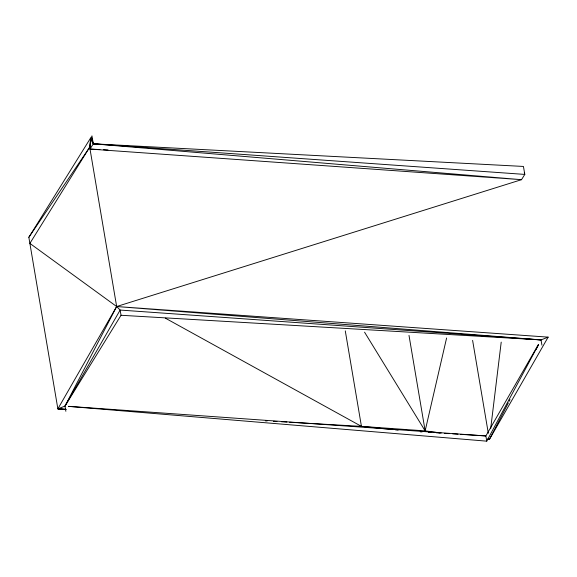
<?xml version="1.0" encoding="UTF-8"?>
<svg xmlns="http://www.w3.org/2000/svg" width="577" height="577" viewBox="0 0 577 577"><rect width="100%" height="100%" fill="white"/><g stroke="black" fill="none" stroke-linecap="round" stroke-linejoin="round"><path stroke-width="0.87" d="M65.951 409.338L57.866 408.869L64.985 406.093L121.033 315.273L120.146 310.058L116.655 306.531L29.881 243.393L89.702 147.2L90.647 137.939L28.85 237.298L57.866 408.869L65.958 409.446L57.866 408.869L116.655 306.531L89.702 147.2L90.899 139.454L90.647 137.939M490.666 428.754L501.211 342.125M289.589 422.234L361.44 426.374L425.148 430.889L446.605 337.985M65.865 411.314L64.985 406.093L116.655 306.531L521.521 179.678L524.789 174.413L523.447 166.443L93.294 143.81L90.899 139.454L90.019 149.075L521.521 179.678L93.294 143.81L90.019 149.075L99.908 149.558M508.38 402.833L489.368 439.472L487.565 439.342L489.368 439.472L548.15 337.134L116.655 306.531L541.031 339.911L548.15 337.134M509.21 401.239L510.032 399.645M536.076 349.467L538.139 345.486M68.576 406.388L486.757 441.16L538.492 344.657M64.985 406.093L120.146 310.058L541.031 339.911L541.918 345.125M538.341 344.592L485.87 435.945L486.757 441.16M28.85 237.298L89.702 147.2M103.507 149.731L108 149.948M121.033 315.273L541.031 339.911M265.341 420.835L267.137 420.936M273.419 421.297L277.01 421.506M281.504 421.765L286.892 422.075M420.236 431.791L422.032 431.906M428.329 432.303L431.026 432.476M436.421 432.815L440.013 433.046M444.514 433.327L449.007 433.608M452.606 433.839L458.001 434.178M460.698 434.351L485.87 435.945L68.576 406.345M91.296 136.893L93.294 143.81L524.789 174.413L524.291 172.682M165.339 318.151L361.44 426.374L392.749 429.577M395.433 429.858L398.116 430.132M364.556 332.172L425.148 430.889L441.203 433.038M487.579 439.234L489.368 439.472L488.2 438.296M472.606 340.365L488.315 433.277M408.999 335.396L425.148 430.889M345.284 330.873L361.44 426.374M91.945 135.84L93.294 143.81"/></g></svg>
